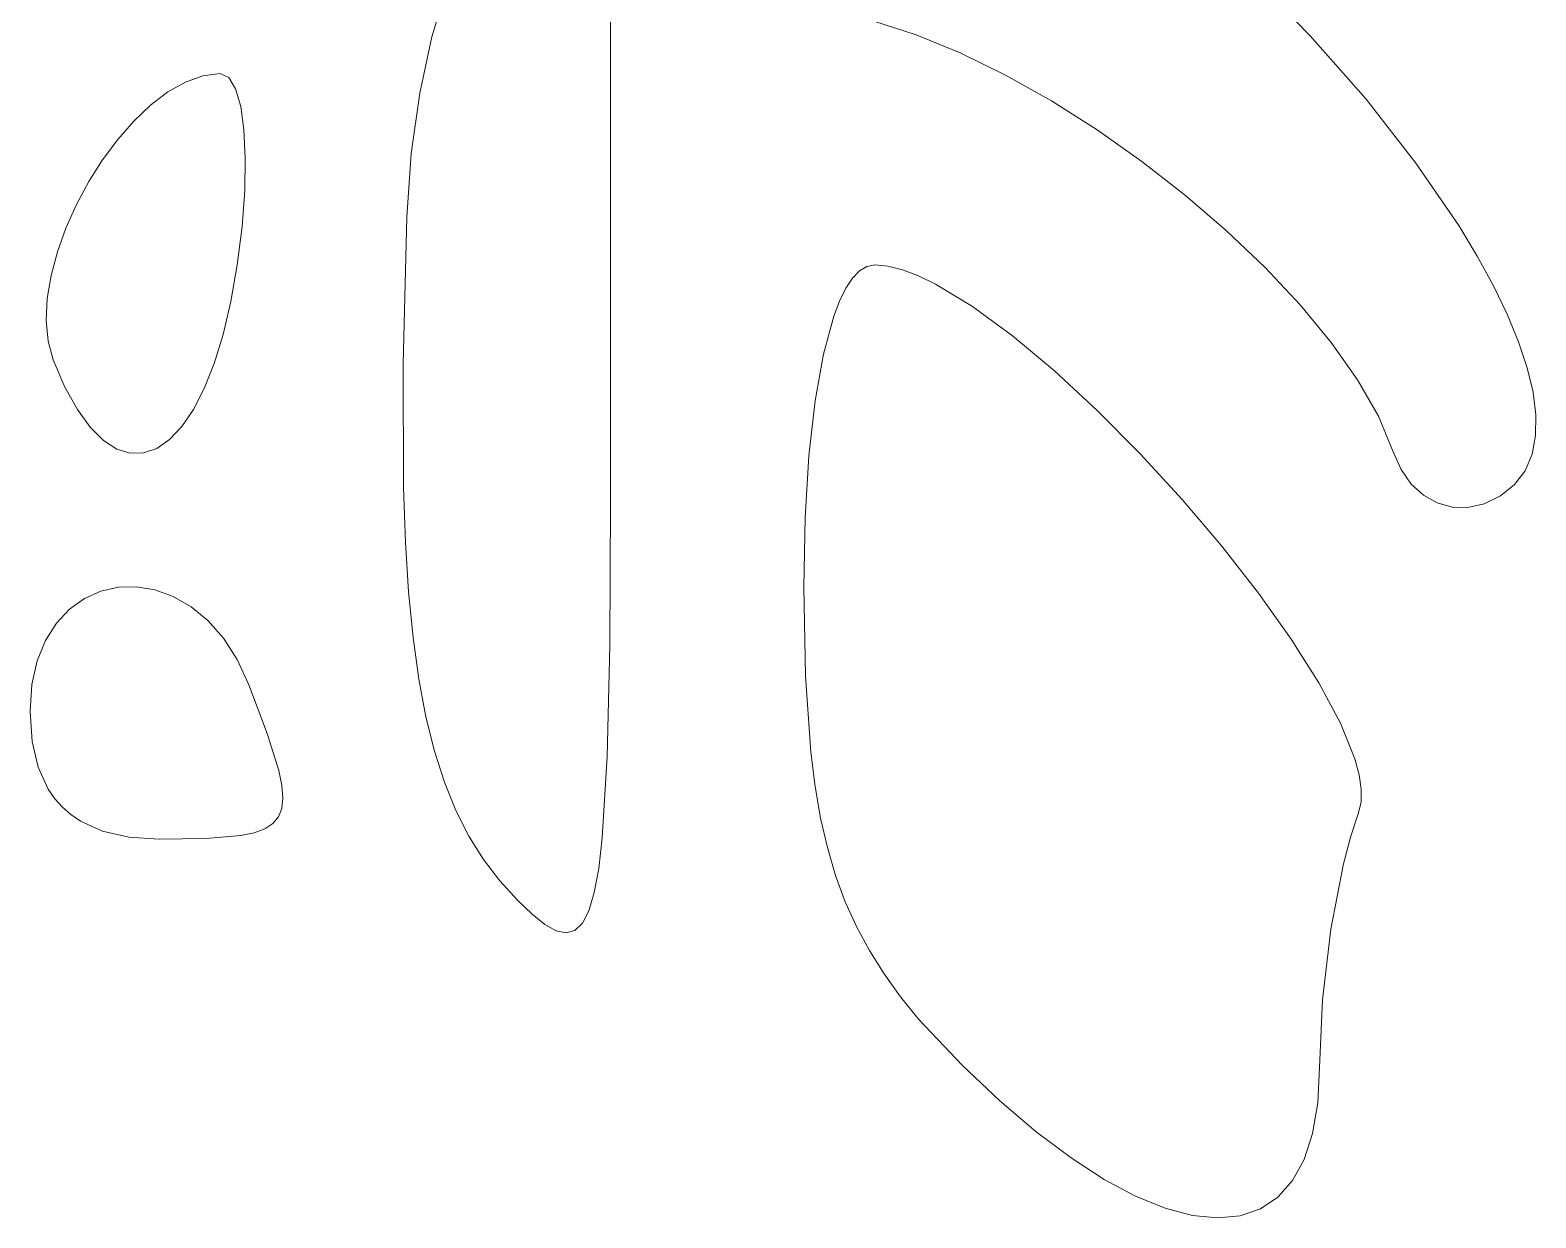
# Model space of a CAD drawing. Header units: millimetres. Extents: x -199 to 251, y -179 to 271.
# Drawn here: x 69.74 to 86.09, y -91.94 to -79.05 of the extents above; entities that cross this region are included whole.
import ezdxf

# ---------------------------------------------------------------- set-up
doc = ezdxf.new("R2010")
doc.units = ezdxf.units.MM
doc.header["$MEASUREMENT"] = 0
doc.layers.add('Camada 1', color=7, linetype='Continuous')

msp = doc.modelspace()

# ---------------------------------------------------------------- linework, layer by layer
at = {"layer": 'Camada 1', "color": 250, "lineweight": 18}
for points, knots in [([(80.1153, -76.2621), (80.1153, -76.2621), (79.7571, -76.0798), (79.7571, -76.0798), (79.7571, -76.0798), (79.7571, -76.0798), (79.4044, -75.9239), (79.4044, -75.9239), (79.4044, -75.9239), (79.4044, -75.9239), (79.0588, -75.7964), (79.0588, -75.7964), (79.0588, -75.7964), (79.0588, -75.7964), (78.7219, -75.6994), (78.7219, -75.6994), (78.7219, -75.6994), (78.7219, -75.6994), (78.4704, -75.646), (78.4704, -75.646), (78.4704, -75.646), (78.4704, -75.646), (78.2231, -75.6094), (78.2231, -75.6094), (78.2231, -75.6094), (78.2231, -75.6094), (77.98, -75.5893), (77.98, -75.5893), (77.98, -75.5893), (77.98, -75.5893), (77.7414, -75.5857), (77.7414, -75.5857), (77.7414, -75.5857), (77.7414, -75.5857), (77.5076, -75.598), (77.5076, -75.598), (77.5076, -75.598), (77.5076, -75.598), (77.2787, -75.6262), (77.2787, -75.6262), (77.2787, -75.6262), (77.2787, -75.6262), (77.0549, -75.67), (77.0549, -75.67), (77.0549, -75.67), (77.0549, -75.67), (76.8366, -75.729), (76.8366, -75.729), (76.8366, -75.729), (76.8366, -75.729), (76.6241, -75.8031), (76.6241, -75.8031), (76.6241, -75.8031), (76.6241, -75.8031), (76.4173, -75.892), (76.4173, -75.892), (76.4173, -75.892), (76.4173, -75.892), (76.2166, -75.9955), (76.2166, -75.9955), (76.2166, -75.9955), (76.2166, -75.9955), (76.0224, -76.1132), (76.0224, -76.1132), (76.0224, -76.1132), (76.0224, -76.1132), (75.8347, -76.245), (75.8347, -76.245), (75.8347, -76.245), (75.8347, -76.245), (75.6538, -76.3905), (75.6538, -76.3905), (75.6538, -76.3905), (75.6538, -76.3905), (75.3134, -76.722), (75.3134, -76.722), (75.3134, -76.722), (75.3134, -76.722), (75.0029, -77.1055), (75.0029, -77.1055), (75.0029, -77.1055), (75.0029, -77.1055), (74.7245, -77.539), (74.7245, -77.539), (74.7245, -77.539), (74.7245, -77.539), (74.4797, -78.0206), (74.4797, -78.0206), (74.4797, -78.0206), (74.4797, -78.0206), (74.2705, -78.5481), (74.2705, -78.5481), (74.2705, -78.5481), (74.2705, -78.5481), (74.0987, -79.1196), (74.0987, -79.1196), (74.0987, -79.1196), (74.0987, -79.1196), (73.9662, -79.7329), (73.9662, -79.7329), (73.9662, -79.7329), (73.9662, -79.7329), (73.8749, -80.3861), (73.8749, -80.3861), (73.8749, -80.3861), (73.8749, -80.3861), (73.8265, -81.0771), (73.8265, -81.0771), (73.8265, -81.0771), (73.8265, -81.0771), (73.7851, -82.6651), (73.7851, -82.6651), (73.7851, -82.6651), (73.7851, -82.6651), (73.7902, -84.0131), (73.7902, -84.0131), (73.7902, -84.0131), (73.7902, -84.0131), (73.8114, -84.6051), (73.8114, -84.6051), (73.8114, -84.6051), (73.8114, -84.6051), (73.8459, -85.1467), (73.8459, -85.1467), (73.8459, -85.1467), (73.8459, -85.1467), (73.8941, -85.6412), (73.8941, -85.6412), (73.8941, -85.6412), (73.8941, -85.6412), (73.9565, -86.0917), (73.9565, -86.0917), (73.9565, -86.0917), (73.9565, -86.0917), (74.0336, -86.5014), (74.0336, -86.5014), (74.0336, -86.5014), (74.0336, -86.5014), (74.1259, -86.8736), (74.1259, -86.8736), (74.1259, -86.8736), (74.1259, -86.8736), (74.2341, -87.2114), (74.2341, -87.2114), (74.2341, -87.2114), (74.2341, -87.2114), (74.3586, -87.5181), (74.3586, -87.5181), (74.3586, -87.5181), (74.3586, -87.5181), (74.4999, -87.7968), (74.4999, -87.7968), (74.4999, -87.7968), (74.4999, -87.7968), (74.6585, -88.0508), (74.6585, -88.0508), (74.6585, -88.0508), (74.6585, -88.0508), (74.8349, -88.2832), (74.8349, -88.2832), (74.8349, -88.2832), (74.8349, -88.2832), (75.0299, -88.4972), (75.0299, -88.4972), (75.0299, -88.4972), (75.0299, -88.4972), (75.1856, -88.6453), (75.1856, -88.6453), (75.1856, -88.6453), (75.1856, -88.6453), (75.3247, -88.7558), (75.3247, -88.7558), (75.3247, -88.7558), (75.3247, -88.7558), (75.4481, -88.8248), (75.4481, -88.8248), (75.4481, -88.8248), (75.4481, -88.8248), (75.5568, -88.8482), (75.5568, -88.8482), (75.5568, -88.8482), (75.5568, -88.8482), (75.6515, -88.8223), (75.6515, -88.8223), (75.6515, -88.8223), (75.6515, -88.8223), (75.7333, -88.7431), (75.7333, -88.7431), (75.7333, -88.7431), (75.7333, -88.7431), (75.803, -88.6069), (75.803, -88.6069), (75.803, -88.6069), (75.803, -88.6069), (75.8615, -88.4096), (75.8615, -88.4096), (75.8615, -88.4096), (75.8615, -88.4096), (75.9098, -88.1475), (75.9098, -88.1475), (75.9098, -88.1475), (75.9098, -88.1475), (75.9486, -87.8165), (75.9486, -87.8165), (75.9486, -87.8165), (75.9486, -87.8165), (76.0019, -86.9327), (76.0019, -86.9327), (76.0019, -86.9327), (76.0019, -86.9327), (76.0285, -85.7272), (76.0285, -85.7272), (76.0285, -85.7272), (76.0285, -85.7272), (76.0358, -84.1687), (76.0358, -84.1687), (76.0358, -84.1687), (76.0358, -84.1687), (76.0358, -78.8263), (76.0358, -78.8263), (76.0358, -78.8263), (76.0358, -78.8263), (78.0617, -78.8263), (78.0617, -78.8263), (78.0617, -78.8263), (78.0617, -78.8263), (78.4617, -78.8582), (78.4617, -78.8582), (78.4617, -78.8582), (78.4617, -78.8582), (78.8954, -78.9503), (78.8954, -78.9503), (78.8954, -78.9503), (78.8954, -78.9503), (79.3558, -79.0974), (79.3558, -79.0974), (79.3558, -79.0974), (79.3558, -79.0974), (79.8356, -79.2942), (79.8356, -79.2942), (79.8356, -79.2942), (79.8356, -79.2942), (80.3279, -79.5356), (80.3279, -79.5356), (80.3279, -79.5356), (80.3279, -79.5356), (80.8256, -79.8161), (80.8256, -79.8161), (80.8256, -79.8161), (80.8256, -79.8161), (81.3215, -80.1307), (81.3215, -80.1307), (81.3215, -80.1307), (81.3215, -80.1307), (81.8087, -80.4739), (81.8087, -80.4739), (81.8087, -80.4739), (81.8087, -80.4739), (82.2798, -80.8406), (82.2798, -80.8406), (82.2798, -80.8406), (82.2798, -80.8406), (82.728, -81.2256), (82.728, -81.2256), (82.728, -81.2256), (82.728, -81.2256), (83.1461, -81.6235), (83.1461, -81.6235), (83.1461, -81.6235), (83.1461, -81.6235), (83.527, -82.0291), (83.527, -82.0291), (83.527, -82.0291), (83.527, -82.0291), (83.8637, -82.4372), (83.8637, -82.4372), (83.8637, -82.4372), (83.8637, -82.4372), (84.149, -82.8425), (84.149, -82.8425), (84.149, -82.8425), (84.149, -82.8425), (84.3758, -83.2398), (84.3758, -83.2398), (84.3758, -83.2398), (84.3758, -83.2398), (84.537, -83.6237), (84.537, -83.6237), (84.537, -83.6237), (84.537, -83.6237), (84.6216, -83.8163), (84.6216, -83.8163), (84.6216, -83.8163), (84.6216, -83.8163), (84.7319, -83.9746), (84.7319, -83.9746), (84.7319, -83.9746), (84.7319, -83.9746), (84.8637, -84.0966), (84.8637, -84.0966), (84.8637, -84.0966), (84.8637, -84.0966), (85.0129, -84.1807), (85.0129, -84.1807), (85.0129, -84.1807), (85.0129, -84.1807), (85.1753, -84.2253), (85.1753, -84.2253), (85.1753, -84.2253), (85.1753, -84.2253), (85.3466, -84.2284), (85.3466, -84.2284), (85.3466, -84.2284), (85.3466, -84.2284), (85.5228, -84.1884), (85.5228, -84.1884), (85.5228, -84.1884), (85.5228, -84.1884), (85.6998, -84.1036), (85.6998, -84.1036), (85.6998, -84.1036), (85.6998, -84.1036), (85.8546, -83.9812), (85.8546, -83.9812), (85.8546, -83.9812), (85.8546, -83.9812), (85.9689, -83.8301), (85.9689, -83.8301), (85.9689, -83.8301), (85.9689, -83.8301), (86.0445, -83.6521), (86.0445, -83.6521), (86.0445, -83.6521), (86.0445, -83.6521), (86.0828, -83.4494), (86.0828, -83.4494), (86.0828, -83.4494), (86.0828, -83.4494), (86.0857, -83.2236), (86.0857, -83.2236), (86.0857, -83.2236), (86.0857, -83.2236), (86.0547, -82.9771), (86.0547, -82.9771), (86.0547, -82.9771), (86.0547, -82.9771), (85.9914, -82.7117), (85.9914, -82.7117), (85.9914, -82.7117), (85.9914, -82.7117), (85.8975, -82.4293), (85.8975, -82.4293), (85.8975, -82.4293), (85.8975, -82.4293), (85.7746, -82.1319), (85.7746, -82.1319), (85.7746, -82.1319), (85.7746, -82.1319), (85.6244, -81.8215), (85.6244, -81.8215), (85.6244, -81.8215), (85.6244, -81.8215), (85.4486, -81.5001), (85.4486, -81.5001), (85.4486, -81.5001), (85.4486, -81.5001), (85.2486, -81.1696), (85.2486, -81.1696), (85.2486, -81.1696), (85.2486, -81.1696), (84.7831, -80.4895), (84.7831, -80.4895), (84.7831, -80.4895), (84.7831, -80.4895), (84.2411, -79.7969), (84.2411, -79.7969), (84.2411, -79.7969), (84.2411, -79.7969), (83.6356, -79.1075), (83.6356, -79.1075), (83.6356, -79.1075), (83.6356, -79.1075), (82.9797, -78.4371), (82.9797, -78.4371), (82.9797, -78.4371), (82.9797, -78.4371), (82.2867, -77.8017), (82.2867, -77.8017), (82.2867, -77.8017), (82.2867, -77.8017), (81.5695, -77.2168), (81.5695, -77.2168), (81.5695, -77.2168), (81.5695, -77.2168), (81.206, -76.9483), (81.206, -76.9483), (81.206, -76.9483), (81.206, -76.9483), (80.8413, -76.6983), (80.8413, -76.6983), (80.8413, -76.6983), (80.8413, -76.6983), (80.4772, -76.469), (80.4772, -76.469), (80.4772, -76.469), (80.4772, -76.469), (80.1153, -76.2621), (80.1153, -76.2621)], [0, 0, 0, 0, 0.0097087378640777, 0.0097087378640777, 0.0097087378640777, 0.0097087378640777, 0.0194174757281553, 0.0194174757281553, 0.0194174757281553, 0.0194174757281553, 0.029126213592233, 0.029126213592233, 0.029126213592233, 0.029126213592233, 0.0388349514563107, 0.0388349514563107, 0.0388349514563107, 0.0388349514563107, 0.0485436893203883, 0.0485436893203883, 0.0485436893203883, 0.0485436893203883, 0.058252427184466, 0.058252427184466, 0.058252427184466, 0.058252427184466, 0.0679611650485437, 0.0679611650485437, 0.0679611650485437, 0.0679611650485437, 0.0776699029126214, 0.0776699029126214, 0.0776699029126214, 0.0776699029126214, 0.087378640776699, 0.087378640776699, 0.087378640776699, 0.087378640776699, 0.0970873786407767, 0.0970873786407767, 0.0970873786407767, 0.0970873786407767, 0.1067961165048544, 0.1067961165048544, 0.1067961165048544, 0.1067961165048544, 0.116504854368932, 0.116504854368932, 0.116504854368932, 0.116504854368932, 0.1262135922330097, 0.1262135922330097, 0.1262135922330097, 0.1262135922330097, 0.1359223300970874, 0.1359223300970874, 0.1359223300970874, 0.1359223300970874, 0.145631067961165, 0.145631067961165, 0.145631067961165, 0.145631067961165, 0.1553398058252427, 0.1553398058252427, 0.1553398058252427, 0.1553398058252427, 0.1650485436893204, 0.1650485436893204, 0.1650485436893204, 0.1650485436893204, 0.1747572815533981, 0.1747572815533981, 0.1747572815533981, 0.1747572815533981, 0.1844660194174757, 0.1844660194174757, 0.1844660194174757, 0.1844660194174757, 0.1941747572815534, 0.1941747572815534, 0.1941747572815534, 0.1941747572815534, 0.2038834951456311, 0.2038834951456311, 0.2038834951456311, 0.2038834951456311, 0.2135922330097087, 0.2135922330097087, 0.2135922330097087, 0.2135922330097087, 0.2233009708737864, 0.2233009708737864, 0.2233009708737864, 0.2233009708737864, 0.2330097087378641, 0.2330097087378641, 0.2330097087378641, 0.2330097087378641, 0.2427184466019418, 0.2427184466019418, 0.2427184466019418, 0.2427184466019418, 0.2524271844660194, 0.2524271844660194, 0.2524271844660194, 0.2524271844660194, 0.2621359223300971, 0.2621359223300971, 0.2621359223300971, 0.2621359223300971, 0.2718446601941747, 0.2718446601941747, 0.2718446601941747, 0.2718446601941747, 0.2815533980582524, 0.2815533980582524, 0.2815533980582524, 0.2815533980582524, 0.2912621359223301, 0.2912621359223301, 0.2912621359223301, 0.2912621359223301, 0.3009708737864077, 0.3009708737864077, 0.3009708737864077, 0.3009708737864077, 0.3106796116504854, 0.3106796116504854, 0.3106796116504854, 0.3106796116504854, 0.3203883495145631, 0.3203883495145631, 0.3203883495145631, 0.3203883495145631, 0.3300970873786408, 0.3300970873786408, 0.3300970873786408, 0.3300970873786408, 0.3398058252427185, 0.3398058252427185, 0.3398058252427185, 0.3398058252427185, 0.3495145631067961, 0.3495145631067961, 0.3495145631067961, 0.3495145631067961, 0.3592233009708738, 0.3592233009708738, 0.3592233009708738, 0.3592233009708738, 0.3689320388349515, 0.3689320388349515, 0.3689320388349515, 0.3689320388349515, 0.3786407766990291, 0.3786407766990291, 0.3786407766990291, 0.3786407766990291, 0.3883495145631068, 0.3883495145631068, 0.3883495145631068, 0.3883495145631068, 0.3980582524271845, 0.3980582524271845, 0.3980582524271845, 0.3980582524271845, 0.4077669902912621, 0.4077669902912621, 0.4077669902912621, 0.4077669902912621, 0.4174757281553398, 0.4174757281553398, 0.4174757281553398, 0.4174757281553398, 0.4271844660194175, 0.4271844660194175, 0.4271844660194175, 0.4271844660194175, 0.4368932038834951, 0.4368932038834951, 0.4368932038834951, 0.4368932038834951, 0.4466019417475728, 0.4466019417475728, 0.4466019417475728, 0.4466019417475728, 0.4563106796116505, 0.4563106796116505, 0.4563106796116505, 0.4563106796116505, 0.4660194174757282, 0.4660194174757282, 0.4660194174757282, 0.4660194174757282, 0.4757281553398058, 0.4757281553398058, 0.4757281553398058, 0.4757281553398058, 0.4854368932038835, 0.4854368932038835, 0.4854368932038835, 0.4854368932038835, 0.4951456310679612, 0.4951456310679612, 0.4951456310679612, 0.4951456310679612, 0.5048543689320388, 0.5048543689320388, 0.5048543689320388, 0.5048543689320388, 0.5145631067961165, 0.5145631067961165, 0.5145631067961165, 0.5145631067961165, 0.5242718446601942, 0.5242718446601942, 0.5242718446601942, 0.5242718446601942, 0.5339805825242718, 0.5339805825242718, 0.5339805825242718, 0.5339805825242718, 0.5436893203883495, 0.5436893203883495, 0.5436893203883495, 0.5436893203883495, 0.5533980582524272, 0.5533980582524272, 0.5533980582524272, 0.5533980582524272, 0.5631067961165048, 0.5631067961165048, 0.5631067961165048, 0.5631067961165048, 0.5728155339805825, 0.5728155339805825, 0.5728155339805825, 0.5728155339805825, 0.5825242718446602, 0.5825242718446602, 0.5825242718446602, 0.5825242718446602, 0.5922330097087378, 0.5922330097087378, 0.5922330097087378, 0.5922330097087378, 0.6019417475728155, 0.6019417475728155, 0.6019417475728155, 0.6019417475728155, 0.6116504854368932, 0.6116504854368932, 0.6116504854368932, 0.6116504854368932, 0.6213592233009708, 0.6213592233009708, 0.6213592233009708, 0.6213592233009708, 0.6310679611650486, 0.6310679611650486, 0.6310679611650486, 0.6310679611650486, 0.6407766990291263, 0.6407766990291263, 0.6407766990291263, 0.6407766990291263, 0.6504854368932039, 0.6504854368932039, 0.6504854368932039, 0.6504854368932039, 0.6601941747572816, 0.6601941747572816, 0.6601941747572816, 0.6601941747572816, 0.6699029126213593, 0.6699029126213593, 0.6699029126213593, 0.6699029126213593, 0.6796116504854369, 0.6796116504854369, 0.6796116504854369, 0.6796116504854369, 0.6893203883495146, 0.6893203883495146, 0.6893203883495146, 0.6893203883495146, 0.6990291262135923, 0.6990291262135923, 0.6990291262135923, 0.6990291262135923, 0.7087378640776699, 0.7087378640776699, 0.7087378640776699, 0.7087378640776699, 0.7184466019417476, 0.7184466019417476, 0.7184466019417476, 0.7184466019417476, 0.7281553398058253, 0.7281553398058253, 0.7281553398058253, 0.7281553398058253, 0.7378640776699029, 0.7378640776699029, 0.7378640776699029, 0.7378640776699029, 0.7475728155339806, 0.7475728155339806, 0.7475728155339806, 0.7475728155339806, 0.7572815533980582, 0.7572815533980582, 0.7572815533980582, 0.7572815533980582, 0.7669902912621359, 0.7669902912621359, 0.7669902912621359, 0.7669902912621359, 0.7766990291262136, 0.7766990291262136, 0.7766990291262136, 0.7766990291262136, 0.7864077669902912, 0.7864077669902912, 0.7864077669902912, 0.7864077669902912, 0.7961165048543689, 0.7961165048543689, 0.7961165048543689, 0.7961165048543689, 0.8058252427184466, 0.8058252427184466, 0.8058252427184466, 0.8058252427184466, 0.8155339805825242, 0.8155339805825242, 0.8155339805825242, 0.8155339805825242, 0.8252427184466019, 0.8252427184466019, 0.8252427184466019, 0.8252427184466019, 0.8349514563106796, 0.8349514563106796, 0.8349514563106796, 0.8349514563106796, 0.8446601941747572, 0.8446601941747572, 0.8446601941747572, 0.8446601941747572, 0.8543689320388349, 0.8543689320388349, 0.8543689320388349, 0.8543689320388349, 0.8640776699029126, 0.8640776699029126, 0.8640776699029126, 0.8640776699029126, 0.8737864077669902, 0.8737864077669902, 0.8737864077669902, 0.8737864077669902, 0.883495145631068, 0.883495145631068, 0.883495145631068, 0.883495145631068, 0.8932038834951457, 0.8932038834951457, 0.8932038834951457, 0.8932038834951457, 0.9029126213592233, 0.9029126213592233, 0.9029126213592233, 0.9029126213592233, 0.912621359223301, 0.912621359223301, 0.912621359223301, 0.912621359223301, 0.9223300970873787, 0.9223300970873787, 0.9223300970873787, 0.9223300970873787, 0.9320388349514563, 0.9320388349514563, 0.9320388349514563, 0.9320388349514563, 0.941747572815534, 0.941747572815534, 0.941747572815534, 0.941747572815534, 0.9514563106796117, 0.9514563106796117, 0.9514563106796117, 0.9514563106796117, 0.9611650485436893, 0.9611650485436893, 0.9611650485436893, 0.9611650485436893, 0.970873786407767, 0.970873786407767, 0.970873786407767, 0.970873786407767, 0.9805825242718447, 0.9805825242718447, 0.9805825242718447, 0.9805825242718447, 1, 1, 1, 1]), ([(69.9628, -81.7111), (69.9628, -81.7111), (69.9211, -81.9613), (69.9211, -81.9613), (69.9211, -81.9613), (69.9211, -81.9613), (69.9092, -82.2004), (69.9092, -82.2004), (69.9092, -82.2004), (69.9092, -82.2004), (69.9298, -82.4236), (69.9298, -82.4236), (69.9298, -82.4236), (69.9298, -82.4236), (69.9854, -82.6264), (69.9854, -82.6264), (69.9854, -82.6264), (69.9854, -82.6264), (70.1137, -82.9216), (70.1137, -82.9216), (70.1137, -82.9216), (70.1137, -82.9216), (70.2486, -83.1654), (70.2486, -83.1654), (70.2486, -83.1654), (70.2486, -83.1654), (70.3884, -83.3583), (70.3884, -83.3583), (70.3884, -83.3583), (70.3884, -83.3583), (70.5317, -83.5012), (70.5317, -83.5012), (70.5317, -83.5012), (70.5317, -83.5012), (70.6771, -83.5949), (70.6771, -83.5949), (70.6771, -83.5949), (70.6771, -83.5949), (70.823, -83.6402), (70.823, -83.6402), (70.823, -83.6402), (70.823, -83.6402), (70.968, -83.6378), (70.968, -83.6378), (70.968, -83.6378), (70.968, -83.6378), (71.1105, -83.5885), (71.1105, -83.5885), (71.1105, -83.5885), (71.1105, -83.5885), (71.2492, -83.4929), (71.2492, -83.4929), (71.2492, -83.4929), (71.2492, -83.4929), (71.3824, -83.3521), (71.3824, -83.3521), (71.3824, -83.3521), (71.3824, -83.3521), (71.5087, -83.1665), (71.5087, -83.1665), (71.5087, -83.1665), (71.5087, -83.1665), (71.6266, -82.9372), (71.6266, -82.9372), (71.6266, -82.9372), (71.6266, -82.9372), (71.7347, -82.6647), (71.7347, -82.6647), (71.7347, -82.6647), (71.7347, -82.6647), (71.8314, -82.35), (71.8314, -82.35), (71.8314, -82.35), (71.8314, -82.35), (71.9152, -81.9936), (71.9152, -81.9936), (71.9152, -81.9936), (71.9152, -81.9936), (71.9847, -81.5966), (71.9847, -81.5966), (71.9847, -81.5966), (71.9847, -81.5966), (72.0366, -81.1792), (72.0366, -81.1792), (72.0366, -81.1792), (72.0366, -81.1792), (72.0655, -80.7898), (72.0655, -80.7898), (72.0655, -80.7898), (72.0655, -80.7898), (72.0723, -80.437), (72.0723, -80.437), (72.0723, -80.437), (72.0723, -80.437), (72.0577, -80.1292), (72.0577, -80.1292), (72.0577, -80.1292), (72.0577, -80.1292), (72.0224, -79.875), (72.0224, -79.875), (72.0224, -79.875), (72.0224, -79.875), (71.9671, -79.6828), (71.9671, -79.6828), (71.9671, -79.6828), (71.9671, -79.6828), (71.8928, -79.5613), (71.8928, -79.5613), (71.8928, -79.5613), (71.8928, -79.5613), (71.7999, -79.5189), (71.7999, -79.5189), (71.7999, -79.5189), (71.7999, -79.5189), (71.6119, -79.5426), (71.6119, -79.5426), (71.6119, -79.5426), (71.6119, -79.5426), (71.4213, -79.6106), (71.4213, -79.6106), (71.4213, -79.6106), (71.4213, -79.6106), (71.2307, -79.7183), (71.2307, -79.7183), (71.2307, -79.7183), (71.2307, -79.7183), (71.0429, -79.8611), (71.0429, -79.8611), (71.0429, -79.8611), (71.0429, -79.8611), (70.8605, -80.0344), (70.8605, -80.0344), (70.8605, -80.0344), (70.8605, -80.0344), (70.6862, -80.2335), (70.6862, -80.2335), (70.6862, -80.2335), (70.6862, -80.2335), (70.5228, -80.4538), (70.5228, -80.4538), (70.5228, -80.4538), (70.5228, -80.4538), (70.3729, -80.6906), (70.3729, -80.6906), (70.3729, -80.6906), (70.3729, -80.6906), (70.2392, -80.9394), (70.2392, -80.9394), (70.2392, -80.9394), (70.2392, -80.9394), (70.1246, -81.1955), (70.1246, -81.1955), (70.1246, -81.1955), (70.1246, -81.1955), (70.0315, -81.4542), (70.0315, -81.4542), (70.0315, -81.4542), (70.0315, -81.4542), (69.9628, -81.7111), (69.9628, -81.7111)], [0, 0, 0, 0, 0.024390243902439, 0.024390243902439, 0.024390243902439, 0.024390243902439, 0.0487804878048781, 0.0487804878048781, 0.0487804878048781, 0.0487804878048781, 0.0731707317073171, 0.0731707317073171, 0.0731707317073171, 0.0731707317073171, 0.0975609756097561, 0.0975609756097561, 0.0975609756097561, 0.0975609756097561, 0.1219512195121951, 0.1219512195121951, 0.1219512195121951, 0.1219512195121951, 0.1463414634146341, 0.1463414634146341, 0.1463414634146341, 0.1463414634146341, 0.1707317073170732, 0.1707317073170732, 0.1707317073170732, 0.1707317073170732, 0.1951219512195122, 0.1951219512195122, 0.1951219512195122, 0.1951219512195122, 0.2195121951219512, 0.2195121951219512, 0.2195121951219512, 0.2195121951219512, 0.2439024390243902, 0.2439024390243902, 0.2439024390243902, 0.2439024390243902, 0.2682926829268293, 0.2682926829268293, 0.2682926829268293, 0.2682926829268293, 0.2926829268292683, 0.2926829268292683, 0.2926829268292683, 0.2926829268292683, 0.3170731707317073, 0.3170731707317073, 0.3170731707317073, 0.3170731707317073, 0.3414634146341464, 0.3414634146341464, 0.3414634146341464, 0.3414634146341464, 0.3658536585365854, 0.3658536585365854, 0.3658536585365854, 0.3658536585365854, 0.3902439024390244, 0.3902439024390244, 0.3902439024390244, 0.3902439024390244, 0.4146341463414634, 0.4146341463414634, 0.4146341463414634, 0.4146341463414634, 0.4390243902439024, 0.4390243902439024, 0.4390243902439024, 0.4390243902439024, 0.4634146341463415, 0.4634146341463415, 0.4634146341463415, 0.4634146341463415, 0.4878048780487805, 0.4878048780487805, 0.4878048780487805, 0.4878048780487805, 0.5121951219512195, 0.5121951219512195, 0.5121951219512195, 0.5121951219512195, 0.5365853658536586, 0.5365853658536586, 0.5365853658536586, 0.5365853658536586, 0.5609756097560976, 0.5609756097560976, 0.5609756097560976, 0.5609756097560976, 0.5853658536585366, 0.5853658536585366, 0.5853658536585366, 0.5853658536585366, 0.6097560975609756, 0.6097560975609756, 0.6097560975609756, 0.6097560975609756, 0.6341463414634146, 0.6341463414634146, 0.6341463414634146, 0.6341463414634146, 0.6585365853658537, 0.6585365853658537, 0.6585365853658537, 0.6585365853658537, 0.6829268292682927, 0.6829268292682927, 0.6829268292682927, 0.6829268292682927, 0.7073170731707317, 0.7073170731707317, 0.7073170731707317, 0.7073170731707317, 0.7317073170731707, 0.7317073170731707, 0.7317073170731707, 0.7317073170731707, 0.7560975609756098, 0.7560975609756098, 0.7560975609756098, 0.7560975609756098, 0.7804878048780488, 0.7804878048780488, 0.7804878048780488, 0.7804878048780488, 0.8048780487804879, 0.8048780487804879, 0.8048780487804879, 0.8048780487804879, 0.8292682926829268, 0.8292682926829268, 0.8292682926829268, 0.8292682926829268, 0.8536585365853658, 0.8536585365853658, 0.8536585365853658, 0.8536585365853658, 0.8780487804878049, 0.8780487804878049, 0.8780487804878049, 0.8780487804878049, 0.9024390243902439, 0.9024390243902439, 0.9024390243902439, 0.9024390243902439, 0.926829268292683, 0.926829268292683, 0.926829268292683, 0.926829268292683, 0.9512195121951219, 0.9512195121951219, 0.9512195121951219, 0.9512195121951219, 1, 1, 1, 1]), ([(78.5242, -81.9882), (78.5242, -81.9882), (78.4608, -82.1539), (78.4608, -82.1539), (78.4608, -82.1539), (78.4608, -82.1539), (78.349, -82.5639), (78.349, -82.5639), (78.349, -82.5639), (78.349, -82.5639), (78.2587, -83.0713), (78.2587, -83.0713), (78.2587, -83.0713), (78.2587, -83.0713), (78.1918, -83.6675), (78.1918, -83.6675), (78.1918, -83.6675), (78.1918, -83.6675), (78.1502, -84.3435), (78.1502, -84.3435), (78.1502, -84.3435), (78.1502, -84.3435), (78.1359, -85.0905), (78.1359, -85.0905), (78.1359, -85.0905), (78.1359, -85.0905), (78.1535, -86.0582), (78.1535, -86.0582), (78.1535, -86.0582), (78.1535, -86.0582), (78.2117, -86.8872), (78.2117, -86.8872), (78.2117, -86.8872), (78.2117, -86.8872), (78.2584, -87.2571), (78.2584, -87.2571), (78.2584, -87.2571), (78.2584, -87.2571), (78.3183, -87.6013), (78.3183, -87.6013), (78.3183, -87.6013), (78.3183, -87.6013), (78.3922, -87.9227), (78.3922, -87.9227), (78.3922, -87.9227), (78.3922, -87.9227), (78.4812, -88.2244), (78.4812, -88.2244), (78.4812, -88.2244), (78.4812, -88.2244), (78.5863, -88.5093), (78.5863, -88.5093), (78.5863, -88.5093), (78.5863, -88.5093), (78.7084, -88.7804), (78.7084, -88.7804), (78.7084, -88.7804), (78.7084, -88.7804), (78.8485, -89.0408), (78.8485, -89.0408), (78.8485, -89.0408), (78.8485, -89.0408), (79.0077, -89.2932), (79.0077, -89.2932), (79.0077, -89.2932), (79.0077, -89.2932), (79.1869, -89.5409), (79.1869, -89.5409), (79.1869, -89.5409), (79.1869, -89.5409), (79.3871, -89.7867), (79.3871, -89.7867), (79.3871, -89.7867), (79.3871, -89.7867), (79.8545, -90.2847), (79.8545, -90.2847), (79.8545, -90.2847), (79.8545, -90.2847), (80.2645, -90.6716), (80.2645, -90.6716), (80.2645, -90.6716), (80.2645, -90.6716), (80.6596, -91.0072), (80.6596, -91.0072), (80.6596, -91.0072), (80.6596, -91.0072), (81.0383, -91.2915), (81.0383, -91.2915), (81.0383, -91.2915), (81.0383, -91.2915), (81.399, -91.5243), (81.399, -91.5243), (81.399, -91.5243), (81.399, -91.5243), (81.7399, -91.7059), (81.7399, -91.7059), (81.7399, -91.7059), (81.7399, -91.7059), (82.0597, -91.8361), (82.0597, -91.8361), (82.0597, -91.8361), (82.0597, -91.8361), (82.3566, -91.9149), (82.3566, -91.9149), (82.3566, -91.9149), (82.3566, -91.9149), (82.6291, -91.9423), (82.6291, -91.9423), (82.6291, -91.9423), (82.6291, -91.9423), (82.8755, -91.9183), (82.8755, -91.9183), (82.8755, -91.9183), (82.8755, -91.9183), (83.0942, -91.8429), (83.0942, -91.8429), (83.0942, -91.8429), (83.0942, -91.8429), (83.2837, -91.7161), (83.2837, -91.7161), (83.2837, -91.7161), (83.2837, -91.7161), (83.4423, -91.5378), (83.4423, -91.5378), (83.4423, -91.5378), (83.4423, -91.5378), (83.5685, -91.3081), (83.5685, -91.3081), (83.5685, -91.3081), (83.5685, -91.3081), (83.6606, -91.027), (83.6606, -91.027), (83.6606, -91.027), (83.6606, -91.027), (83.717, -90.6944), (83.717, -90.6944), (83.717, -90.6944), (83.717, -90.6944), (83.7362, -90.3103), (83.7362, -90.3103), (83.7362, -90.3103), (83.7362, -90.3103), (83.7696, -89.5739), (83.7696, -89.5739), (83.7696, -89.5739), (83.7696, -89.5739), (83.8605, -88.8067), (83.8605, -88.8067), (83.8605, -88.8067), (83.8605, -88.8067), (83.9952, -88.0997), (83.9952, -88.0997), (83.9952, -88.0997), (83.9952, -88.0997), (84.0746, -87.7971), (84.0746, -87.7971), (84.0746, -87.7971), (84.0746, -87.7971), (84.1597, -87.5435), (84.1597, -87.5435), (84.1597, -87.5435), (84.1597, -87.5435), (84.1878, -87.426), (84.1878, -87.426), (84.1878, -87.426), (84.1878, -87.426), (84.1897, -87.2885), (84.1897, -87.2885), (84.1897, -87.2885), (84.1897, -87.2885), (84.1669, -87.1326), (84.1669, -87.1326), (84.1669, -87.1326), (84.1669, -87.1326), (84.1208, -86.9599), (84.1208, -86.9599), (84.1208, -86.9599), (84.1208, -86.9599), (83.9638, -86.5704), (83.9638, -86.5704), (83.9638, -86.5704), (83.9638, -86.5704), (83.73, -86.1322), (83.73, -86.1322), (83.73, -86.1322), (83.73, -86.1322), (83.4301, -85.6579), (83.4301, -85.6579), (83.4301, -85.6579), (83.4301, -85.6579), (83.0751, -85.1597), (83.0751, -85.1597), (83.0751, -85.1597), (83.0751, -85.1597), (82.676, -84.6501), (82.676, -84.6501), (82.676, -84.6501), (82.676, -84.6501), (82.2437, -84.1415), (82.2437, -84.1415), (82.2437, -84.1415), (82.2437, -84.1415), (81.7892, -83.6463), (81.7892, -83.6463), (81.7892, -83.6463), (81.7892, -83.6463), (81.3234, -83.1769), (81.3234, -83.1769), (81.3234, -83.1769), (81.3234, -83.1769), (80.8574, -82.7457), (80.8574, -82.7457), (80.8574, -82.7457), (80.8574, -82.7457), (80.402, -82.3651), (80.402, -82.3651), (80.402, -82.3651), (80.402, -82.3651), (79.9681, -82.0474), (79.9681, -82.0474), (79.9681, -82.0474), (79.9681, -82.0474), (79.5669, -81.8052), (79.5669, -81.8052), (79.5669, -81.8052), (79.5669, -81.8052), (79.3819, -81.7163), (79.3819, -81.7163), (79.3819, -81.7163), (79.3819, -81.7163), (79.2092, -81.6508), (79.2092, -81.6508), (79.2092, -81.6508), (79.2092, -81.6508), (79.0501, -81.6104), (79.0501, -81.6104), (79.0501, -81.6104), (79.0501, -81.6104), (78.906, -81.5966), (78.906, -81.5966), (78.906, -81.5966), (78.906, -81.5966), (78.8218, -81.6129), (78.8218, -81.6129), (78.8218, -81.6129), (78.8218, -81.6129), (78.7412, -81.6614), (78.7412, -81.6614), (78.7412, -81.6614), (78.7412, -81.6614), (78.6646, -81.7408), (78.6646, -81.7408), (78.6646, -81.7408), (78.6646, -81.7408), (78.5922, -81.8501), (78.5922, -81.8501), (78.5922, -81.8501), (78.5922, -81.8501), (78.5242, -81.9882), (78.5242, -81.9882)], [0, 0, 0, 0, 0.0151515151515152, 0.0151515151515152, 0.0151515151515152, 0.0151515151515152, 0.0303030303030303, 0.0303030303030303, 0.0303030303030303, 0.0303030303030303, 0.0454545454545455, 0.0454545454545455, 0.0454545454545455, 0.0454545454545455, 0.0606060606060606, 0.0606060606060606, 0.0606060606060606, 0.0606060606060606, 0.0757575757575758, 0.0757575757575758, 0.0757575757575758, 0.0757575757575758, 0.0909090909090909, 0.0909090909090909, 0.0909090909090909, 0.0909090909090909, 0.1060606060606061, 0.1060606060606061, 0.1060606060606061, 0.1060606060606061, 0.1212121212121212, 0.1212121212121212, 0.1212121212121212, 0.1212121212121212, 0.1363636363636364, 0.1363636363636364, 0.1363636363636364, 0.1363636363636364, 0.1515151515151515, 0.1515151515151515, 0.1515151515151515, 0.1515151515151515, 0.1666666666666667, 0.1666666666666667, 0.1666666666666667, 0.1666666666666667, 0.1818181818181818, 0.1818181818181818, 0.1818181818181818, 0.1818181818181818, 0.196969696969697, 0.196969696969697, 0.196969696969697, 0.196969696969697, 0.2121212121212121, 0.2121212121212121, 0.2121212121212121, 0.2121212121212121, 0.2272727272727273, 0.2272727272727273, 0.2272727272727273, 0.2272727272727273, 0.2424242424242424, 0.2424242424242424, 0.2424242424242424, 0.2424242424242424, 0.2575757575757576, 0.2575757575757576, 0.2575757575757576, 0.2575757575757576, 0.2727272727272727, 0.2727272727272727, 0.2727272727272727, 0.2727272727272727, 0.2878787878787879, 0.2878787878787879, 0.2878787878787879, 0.2878787878787879, 0.303030303030303, 0.303030303030303, 0.303030303030303, 0.303030303030303, 0.3181818181818182, 0.3181818181818182, 0.3181818181818182, 0.3181818181818182, 0.3333333333333333, 0.3333333333333333, 0.3333333333333333, 0.3333333333333333, 0.3484848484848485, 0.3484848484848485, 0.3484848484848485, 0.3484848484848485, 0.3636363636363636, 0.3636363636363636, 0.3636363636363636, 0.3636363636363636, 0.3787878787878788, 0.3787878787878788, 0.3787878787878788, 0.3787878787878788, 0.3939393939393939, 0.3939393939393939, 0.3939393939393939, 0.3939393939393939, 0.4090909090909091, 0.4090909090909091, 0.4090909090909091, 0.4090909090909091, 0.4242424242424243, 0.4242424242424243, 0.4242424242424243, 0.4242424242424243, 0.4393939393939394, 0.4393939393939394, 0.4393939393939394, 0.4393939393939394, 0.4545454545454545, 0.4545454545454545, 0.4545454545454545, 0.4545454545454545, 0.4696969696969697, 0.4696969696969697, 0.4696969696969697, 0.4696969696969697, 0.4848484848484849, 0.4848484848484849, 0.4848484848484849, 0.4848484848484849, 0.5, 0.5, 0.5, 0.5, 0.5151515151515151, 0.5151515151515151, 0.5151515151515151, 0.5151515151515151, 0.5303030303030303, 0.5303030303030303, 0.5303030303030303, 0.5303030303030303, 0.5454545454545454, 0.5454545454545454, 0.5454545454545454, 0.5454545454545454, 0.5606060606060606, 0.5606060606060606, 0.5606060606060606, 0.5606060606060606, 0.5757575757575758, 0.5757575757575758, 0.5757575757575758, 0.5757575757575758, 0.5909090909090909, 0.5909090909090909, 0.5909090909090909, 0.5909090909090909, 0.6060606060606061, 0.6060606060606061, 0.6060606060606061, 0.6060606060606061, 0.6212121212121212, 0.6212121212121212, 0.6212121212121212, 0.6212121212121212, 0.6363636363636364, 0.6363636363636364, 0.6363636363636364, 0.6363636363636364, 0.6515151515151515, 0.6515151515151515, 0.6515151515151515, 0.6515151515151515, 0.6666666666666666, 0.6666666666666666, 0.6666666666666666, 0.6666666666666666, 0.6818181818181818, 0.6818181818181818, 0.6818181818181818, 0.6818181818181818, 0.696969696969697, 0.696969696969697, 0.696969696969697, 0.696969696969697, 0.7121212121212122, 0.7121212121212122, 0.7121212121212122, 0.7121212121212122, 0.7272727272727273, 0.7272727272727273, 0.7272727272727273, 0.7272727272727273, 0.7424242424242424, 0.7424242424242424, 0.7424242424242424, 0.7424242424242424, 0.7575757575757576, 0.7575757575757576, 0.7575757575757576, 0.7575757575757576, 0.7727272727272727, 0.7727272727272727, 0.7727272727272727, 0.7727272727272727, 0.7878787878787878, 0.7878787878787878, 0.7878787878787878, 0.7878787878787878, 0.803030303030303, 0.803030303030303, 0.803030303030303, 0.803030303030303, 0.8181818181818182, 0.8181818181818182, 0.8181818181818182, 0.8181818181818182, 0.8333333333333334, 0.8333333333333334, 0.8333333333333334, 0.8333333333333334, 0.8484848484848485, 0.8484848484848485, 0.8484848484848485, 0.8484848484848485, 0.8636363636363636, 0.8636363636363636, 0.8636363636363636, 0.8636363636363636, 0.8787878787878788, 0.8787878787878788, 0.8787878787878788, 0.8787878787878788, 0.8939393939393939, 0.8939393939393939, 0.8939393939393939, 0.8939393939393939, 0.9090909090909091, 0.9090909090909091, 0.9090909090909091, 0.9090909090909091, 0.9242424242424242, 0.9242424242424242, 0.9242424242424242, 0.9242424242424242, 0.9393939393939394, 0.9393939393939394, 0.9393939393939394, 0.9393939393939394, 0.9545454545454546, 0.9545454545454546, 0.9545454545454546, 0.9545454545454546, 0.9696969696969697, 0.9696969696969697, 0.9696969696969697, 0.9696969696969697, 1, 1, 1, 1]), ([(69.7555, -86.1531), (69.7555, -86.1531), (69.7355, -86.4445), (69.7355, -86.4445), (69.7355, -86.4445), (69.7355, -86.4445), (69.7574, -86.7691), (69.7574, -86.7691), (69.7574, -86.7691), (69.7574, -86.7691), (69.823, -87.0504), (69.823, -87.0504), (69.823, -87.0504), (69.823, -87.0504), (69.9325, -87.2885), (69.9325, -87.2885), (69.9325, -87.2885), (69.9325, -87.2885), (70.0035, -87.3913), (70.0035, -87.3913), (70.0035, -87.3913), (70.0035, -87.3913), (70.0856, -87.4832), (70.0856, -87.4832), (70.0856, -87.4832), (70.0856, -87.4832), (70.1786, -87.5644), (70.1786, -87.5644), (70.1786, -87.5644), (70.1786, -87.5644), (70.2825, -87.6347), (70.2825, -87.6347), (70.2825, -87.6347), (70.2825, -87.6347), (70.5231, -87.743), (70.5231, -87.743), (70.5231, -87.743), (70.5231, -87.743), (70.8075, -87.8079), (70.8075, -87.8079), (70.8075, -87.8079), (70.8075, -87.8079), (71.1356, -87.8296), (71.1356, -87.8296), (71.1356, -87.8296), (71.1356, -87.8296), (71.6453, -87.8228), (71.6453, -87.8228), (71.6453, -87.8228), (71.6453, -87.8228), (72.0249, -87.7914), (72.0249, -87.7914), (72.0249, -87.7914), (72.0249, -87.7914), (72.1689, -87.7612), (72.1689, -87.7612), (72.1689, -87.7612), (72.1689, -87.7612), (72.2839, -87.7186), (72.2839, -87.7186), (72.2839, -87.7186), (72.2839, -87.7186), (72.3713, -87.6616), (72.3713, -87.6616), (72.3713, -87.6616), (72.3713, -87.6616), (72.4322, -87.5881), (72.4322, -87.5881), (72.4322, -87.5881), (72.4322, -87.5881), (72.4678, -87.4959), (72.4678, -87.4959), (72.4678, -87.4959), (72.4678, -87.4959), (72.4793, -87.383), (72.4793, -87.383), (72.4793, -87.383), (72.4793, -87.383), (72.468, -87.2474), (72.468, -87.2474), (72.468, -87.2474), (72.468, -87.2474), (72.435, -87.0869), (72.435, -87.0869), (72.435, -87.0869), (72.435, -87.0869), (72.3089, -86.6831), (72.3089, -86.6831), (72.3089, -86.6831), (72.3089, -86.6831), (72.1107, -86.155), (72.1107, -86.155), (72.1107, -86.155), (72.1107, -86.155), (71.9837, -85.8816), (71.9837, -85.8816), (71.9837, -85.8816), (71.9837, -85.8816), (71.8338, -85.6494), (71.8338, -85.6494), (71.8338, -85.6494), (71.8338, -85.6494), (71.6653, -85.4581), (71.6653, -85.4581), (71.6653, -85.4581), (71.6653, -85.4581), (71.4826, -85.307), (71.4826, -85.307), (71.4826, -85.307), (71.4826, -85.307), (71.29, -85.1957), (71.29, -85.1957), (71.29, -85.1957), (71.29, -85.1957), (71.0915, -85.1236), (71.0915, -85.1236), (71.0915, -85.1236), (71.0915, -85.1236), (70.8917, -85.0902), (70.8917, -85.0902), (70.8917, -85.0902), (70.8917, -85.0902), (70.6947, -85.095), (70.6947, -85.095), (70.6947, -85.095), (70.6947, -85.095), (70.5049, -85.1374), (70.5049, -85.1374), (70.5049, -85.1374), (70.5049, -85.1374), (70.3264, -85.2169), (70.3264, -85.2169), (70.3264, -85.2169), (70.3264, -85.2169), (70.1637, -85.333), (70.1637, -85.333), (70.1637, -85.333), (70.1637, -85.333), (70.021, -85.4852), (70.021, -85.4852), (70.021, -85.4852), (70.021, -85.4852), (69.9025, -85.673), (69.9025, -85.673), (69.9025, -85.673), (69.9025, -85.673), (69.8126, -85.8958), (69.8126, -85.8958), (69.8126, -85.8958), (69.8126, -85.8958), (69.7555, -86.1531), (69.7555, -86.1531)], [0, 0, 0, 0, 0.0256410256410256, 0.0256410256410256, 0.0256410256410256, 0.0256410256410256, 0.0512820512820513, 0.0512820512820513, 0.0512820512820513, 0.0512820512820513, 0.0769230769230769, 0.0769230769230769, 0.0769230769230769, 0.0769230769230769, 0.1025641025641026, 0.1025641025641026, 0.1025641025641026, 0.1025641025641026, 0.1282051282051282, 0.1282051282051282, 0.1282051282051282, 0.1282051282051282, 0.1538461538461539, 0.1538461538461539, 0.1538461538461539, 0.1538461538461539, 0.1794871794871795, 0.1794871794871795, 0.1794871794871795, 0.1794871794871795, 0.2051282051282051, 0.2051282051282051, 0.2051282051282051, 0.2051282051282051, 0.2307692307692308, 0.2307692307692308, 0.2307692307692308, 0.2307692307692308, 0.2564102564102564, 0.2564102564102564, 0.2564102564102564, 0.2564102564102564, 0.282051282051282, 0.282051282051282, 0.282051282051282, 0.282051282051282, 0.3076923076923077, 0.3076923076923077, 0.3076923076923077, 0.3076923076923077, 0.3333333333333333, 0.3333333333333333, 0.3333333333333333, 0.3333333333333333, 0.358974358974359, 0.358974358974359, 0.358974358974359, 0.358974358974359, 0.3846153846153846, 0.3846153846153846, 0.3846153846153846, 0.3846153846153846, 0.4102564102564102, 0.4102564102564102, 0.4102564102564102, 0.4102564102564102, 0.4358974358974359, 0.4358974358974359, 0.4358974358974359, 0.4358974358974359, 0.4615384615384616, 0.4615384615384616, 0.4615384615384616, 0.4615384615384616, 0.4871794871794872, 0.4871794871794872, 0.4871794871794872, 0.4871794871794872, 0.5128205128205128, 0.5128205128205128, 0.5128205128205128, 0.5128205128205128, 0.5384615384615384, 0.5384615384615384, 0.5384615384615384, 0.5384615384615384, 0.5641025641025641, 0.5641025641025641, 0.5641025641025641, 0.5641025641025641, 0.5897435897435898, 0.5897435897435898, 0.5897435897435898, 0.5897435897435898, 0.6153846153846154, 0.6153846153846154, 0.6153846153846154, 0.6153846153846154, 0.6410256410256411, 0.6410256410256411, 0.6410256410256411, 0.6410256410256411, 0.6666666666666666, 0.6666666666666666, 0.6666666666666666, 0.6666666666666666, 0.6923076923076923, 0.6923076923076923, 0.6923076923076923, 0.6923076923076923, 0.717948717948718, 0.717948717948718, 0.717948717948718, 0.717948717948718, 0.7435897435897436, 0.7435897435897436, 0.7435897435897436, 0.7435897435897436, 0.7692307692307693, 0.7692307692307693, 0.7692307692307693, 0.7692307692307693, 0.7948717948717948, 0.7948717948717948, 0.7948717948717948, 0.7948717948717948, 0.8205128205128205, 0.8205128205128205, 0.8205128205128205, 0.8205128205128205, 0.8461538461538461, 0.8461538461538461, 0.8461538461538461, 0.8461538461538461, 0.8717948717948718, 0.8717948717948718, 0.8717948717948718, 0.8717948717948718, 0.8974358974358975, 0.8974358974358975, 0.8974358974358975, 0.8974358974358975, 0.9230769230769231, 0.9230769230769231, 0.9230769230769231, 0.9230769230769231, 0.9487179487179487, 0.9487179487179487, 0.9487179487179487, 0.9487179487179487, 1, 1, 1, 1])]:
    msp.add_open_spline(points, degree=3, knots=knots, dxfattribs=at)

doc.saveas('drawing.dxf')
